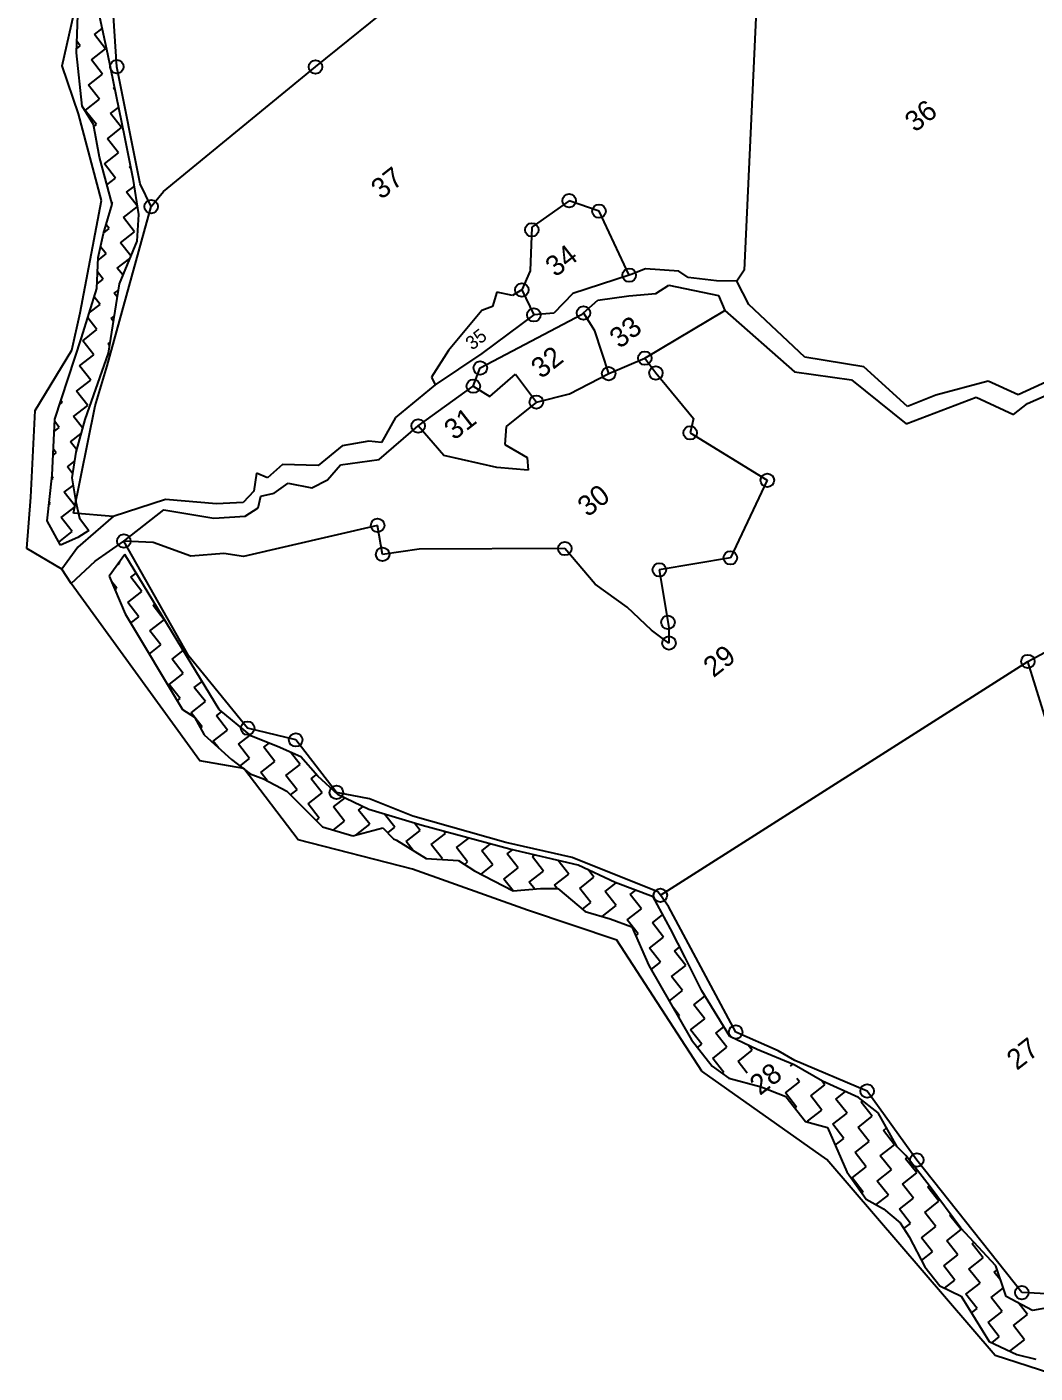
# Model space of a CAD drawing. Header units: metres. Extents: x 320041 to 325945, y 1831556 to 1836950.
# Drawn here: x 321053 to 321941, y 1833582 to 1834768 of the extents above; entities that cross this region are included whole.
import ezdxf

# ---------------------------------------------------------------- set-up
doc = ezdxf.new("R2010")
doc.units = ezdxf.units.M
for name, color, linetype in [('OFF', 1, 'Continuous'), ('POLY_HATCH', 12, 'Continuous'), ('POLY_PARCEL', 6, 'Continuous'), ('POLY_WATER', 4, 'Continuous'), ('TEXT_PARCEL', 7, 'Continuous'), ('V_BOUND_LINE', 7, 'Continuous')]:
    doc.layers.add(name, color=color, linetype=linetype)
doc.styles.add('TEXT_MAP', font='')
doc.styles.get('TEXT_MAP').set_extended_font_data('Kruti Dev 050')

msp = doc.modelspace()

# ---------------------------------------------------------------- linework, layer by layer
for centre in [(321132.4, 1834732.9), (321307.4, 1834732.7), (321530.8, 1834614.9), (321162.7, 1834609.7), (321557.1, 1834605.7), (321497.9, 1834589.2), (321583.7, 1834549.3), (321489.1, 1834536.3), (321499.7, 1834514.3), (321543.4, 1834516), (321597.4, 1834476.2), (321452.5, 1834467.6), (321565.6, 1834462.6), (321607.2, 1834463.2), (321446.4, 1834451.5), (321501.9, 1834437.5), (321397.8, 1834416.5), (321637.4, 1834410.4), (321705.3, 1834368.6), (321362.1, 1834328.9), (321138.6, 1834315.1), (321527, 1834308.5), (321366.5, 1834303.4), (321672.8, 1834300.3), (321610.2, 1834289.8), (321617.8, 1834243.6), (321618.7, 1834225.3), (321934.8, 1834209.1), (321247.6, 1834150.3), (321290, 1834140), (321325.8, 1834093.8), (321611.1, 1834003.1), (321677.5, 1833882.7), (321793.2, 1833830.7), (321837, 1833770), (321929.5, 1833653.2)]:
    msp.add_circle(centre, 5.95)
at = {"layer": 'OFF'}
msp.add_line((321092.2, 1834277.6), (321084, 1834290.4), dxfattribs=at)
at = {"layer": 'POLY_HATCH'}
for p, q in [((321096.8, 1834745.2), (321099.3, 1834808)), ((321117.2, 1834776.8), (321124.3, 1834744.1)), ((321101.9, 1834698), (321096.8, 1834745.2)), ((321124.3, 1834744.1), (321139.1, 1834671)), ((321111.8, 1834682), (321101.9, 1834698)), ((321117.2, 1834653.1), (321111.8, 1834682)), ((321139.1, 1834671), (321146.5, 1834634.5)), ((321128.4, 1834611.7), (321117.2, 1834653.1)), ((321146.5, 1834634.5), (321151.5, 1834602.7)), ((321120.8, 1834585.9), (321128.4, 1834611.7)), ((321151.5, 1834602.7), (321150.1, 1834579.1)), ((321116, 1834564.9), (321120.8, 1834585.9)), ((321150.1, 1834579.1), (321134.4, 1834541.7)), ((321114.9, 1834537.6), (321116, 1834564.9)), ((321101.4, 1834494), (321114.9, 1834537.6)), ((321134.4, 1834541.7), (321124.8, 1834480.5)), ((321077.8, 1834422.6), (321101.4, 1834494)), ((321124.8, 1834480.5), (321104.3, 1834422.2)), ((321075.4, 1834373.2), (321077.8, 1834422.6)), ((321104.3, 1834422.2), (321096.3, 1834393.5)), ((321096.3, 1834393.5), (321092.8, 1834370.9)), ((321071.2, 1834332.9), (321075.4, 1834373.2)), ((321092.8, 1834370.9), (321096.2, 1834349.7)), ((321096.2, 1834349.7), (321099.6, 1834335.2)), ((321099.6, 1834335.2), (321107.9, 1834324.5)), ((321082.7, 1834311.4), (321071.2, 1834332.9)), ((321107.9, 1834324.5), (321098.2, 1834318.3)), ((321098.2, 1834318.3), (321082.7, 1834311.4)), ((321139.4, 1834303.4), (321125.6, 1834284.1)), ((321222.6, 1834166.7), (321139.4, 1834303.4)), ((321125.6, 1834284.1), (321139.7, 1834251)), ((321139.7, 1834251), (321190.2, 1834166.9)), ((321190.2, 1834166.9), (321200.8, 1834159.9)), ((321200.8, 1834159.9), (321209.4, 1834144.5)), ((321251.1, 1834143.3), (321222.6, 1834166.7)), ((321209.4, 1834144.5), (321233.3, 1834122.6)), ((321273.8, 1834134.3), (321251.1, 1834143.3)), ((321294.5, 1834125.1), (321273.8, 1834134.3)), ((321233.3, 1834122.6), (321249.9, 1834110.1)), ((321309.6, 1834108.1), (321294.5, 1834125.1)), ((321249.9, 1834110.1), (321261.7, 1834105.8)), ((321261.7, 1834105.8), (321282.3, 1834094.8)), ((321327.5, 1834091.6), (321309.6, 1834108.1)), ((321282.3, 1834094.8), (321313.6, 1834063.4)), ((321354.5, 1834078.8), (321327.5, 1834091.6)), ((321401.3, 1834064.6), (321354.5, 1834078.8)), ((321313.6, 1834063.4), (321340.2, 1834055.4)), ((321340.2, 1834055.4), (321366.8, 1834062.6)), ((321366.8, 1834062.6), (321376.1, 1834052.9)), ((321478.7, 1834043.8), (321401.3, 1834064.6)), ((321376.1, 1834052.9), (321378.8, 1834051.6)), ((321378.8, 1834051.6), (321405, 1834035.4)), ((321538.8, 1834029.8), (321478.7, 1834043.8)), ((321405, 1834035.4), (321433.3, 1834033.9)), ((321433.3, 1834033.9), (321447.4, 1834024.6)), ((321571.2, 1834014.5), (321538.8, 1834029.8)), ((321447.4, 1834024.6), (321481.4, 1834007.1)), ((321481.4, 1834007.1), (321505.5, 1834009)), ((321505.5, 1834009), (321520.7, 1834009)), ((321520.7, 1834009), (321544.9, 1833988.9)), ((321604.9, 1834001.8), (321571.2, 1834014.5)), ((321620.1, 1833973.7), (321604.9, 1834001.8)), ((321544.9, 1833988.9), (321566.9, 1833982.5)), ((321566.9, 1833982.5), (321586, 1833975.4)), ((321586, 1833975.4), (321600.9, 1833941.2)), ((321633.1, 1833948.3), (321620.1, 1833973.7)), ((321647.6, 1833918.9), (321633.1, 1833948.3)), ((321600.9, 1833941.2), (321638.5, 1833875.8)), ((321672.2, 1833878.9), (321647.6, 1833918.9)), ((321638.5, 1833875.8), (321656.6, 1833852.6)), ((321696.5, 1833867.3), (321672.2, 1833878.9)), ((321729.1, 1833853.9), (321696.5, 1833867.3)), ((321656.6, 1833852.6), (321671.5, 1833842.2)), ((321754, 1833839.4), (321729.1, 1833853.9)), ((321671.5, 1833842.2), (321699.8, 1833834.4)), ((321785.5, 1833825.1), (321754, 1833839.4)), ((321699.8, 1833834.4), (321721.7, 1833826)), ((321721.7, 1833826), (321738.9, 1833803.9)), ((321802.9, 1833811.6), (321785.5, 1833825.1)), ((321738.9, 1833803.9), (321758.3, 1833798.7)), ((321819.7, 1833781.5), (321802.9, 1833811.6)), ((321758.3, 1833798.7), (321775.4, 1833759.5)), ((321827.3, 1833773.9), (321819.7, 1833781.5)), ((321847.9, 1833747.6), (321827.3, 1833773.9)), ((321775.4, 1833759.5), (321792.4, 1833735.6)), ((321875.6, 1833710), (321847.9, 1833747.6)), ((321792.4, 1833735.6), (321807.5, 1833727.1)), ((321807.5, 1833727.1), (321822.2, 1833714.8)), ((321822.2, 1833714.8), (321830.2, 1833702.4)), ((321906.7, 1833676.7), (321875.6, 1833710)), ((321830.2, 1833702.4), (321844.1, 1833676)), ((321844.1, 1833676), (321857.3, 1833659.2)), ((321915.8, 1833649.9), (321906.7, 1833676.7)), ((321857.3, 1833659.2), (321876.1, 1833650.2)), ((321876.1, 1833650.2), (321900.7, 1833610.1)), ((321939, 1833637.6), (321915.8, 1833649.9)), ((321958.5, 1833640.9), (321939, 1833637.6)), ((321900.7, 1833610.1), (321925, 1833598.6)), ((321925, 1833598.6), (321941.7, 1833594.7))]:
    msp.add_line(p, q, dxfattribs=at)
at = {"layer": 'POLY_HATCH', "linetype": 'Continuous'}
for p, q in [((321112.8, 1834761.2), (321119.5, 1834766.4)), ((321096.9, 1834748.7), (321100.3, 1834751.4)), ((321100.3, 1834751.4), (321097.2, 1834755.4)), ((321122.6, 1834748.7), (321112.8, 1834761.2)), ((321110.1, 1834738.9), (321122.6, 1834748.7)), ((321119.9, 1834726.4), (321110.1, 1834738.9)), ((321107.4, 1834716.7), (321119.9, 1834726.4)), ((321117.1, 1834704.2), (321107.4, 1834716.7)), ((321104.7, 1834694.4), (321117.1, 1834704.2)), ((321129.6, 1834714), (321130.3, 1834714.5)), ((321130.7, 1834712.6), (321129.6, 1834714)), ((321114.4, 1834682), (321104.7, 1834694.4)), ((321126.9, 1834691.7), (321133.8, 1834697.1)), ((321136.7, 1834679.2), (321126.9, 1834691.7)), ((321112.1, 1834680.2), (321114.4, 1834682)), ((321124.2, 1834669.5), (321136.7, 1834679.2)), ((321133.9, 1834657), (321124.2, 1834669.5)), ((321121.5, 1834647.2), (321133.9, 1834657)), ((321131.2, 1834634.8), (321121.5, 1834647.2)), ((321143.7, 1834644.5), (321144.4, 1834645)), ((321144.7, 1834643.2), (321143.7, 1834644.5)), ((321123.7, 1834628.9), (321131.2, 1834634.8)), ((321141, 1834622.3), (321147.6, 1834627.5)), ((321150.3, 1834610.4), (321141, 1834622.3)), ((321128.5, 1834612.5), (321128, 1834613.2)), ((321128.2, 1834612.3), (321128.5, 1834612.5)), ((321138.3, 1834600), (321150.4, 1834609.5)), ((321148, 1834587.6), (321138.3, 1834600)), ((321121, 1834586.5), (321125.8, 1834590.3)), ((321125.8, 1834590.3), (321123.1, 1834593.7)), ((321135.6, 1834577.8), (321148, 1834587.6)), ((321123.1, 1834568), (321118.2, 1834574.3)), ((321144.7, 1834566.2), (321135.6, 1834577.8)), ((321115.9, 1834562.4), (321123.1, 1834568)), ((321132.8, 1834555.6), (321143.8, 1834564.1)), ((321120.4, 1834545.8), (321115.5, 1834552.1)), ((321137.6, 1834549.5), (321132.8, 1834555.6)), ((321115, 1834541.6), (321120.4, 1834545.8)), ((321117.7, 1834523.6), (321112.5, 1834530.1)), ((321130.1, 1834533.3), (321133.5, 1834535.9)), ((321132.6, 1834530.2), (321130.1, 1834533.3)), ((321108.2, 1834516.2), (321117.7, 1834523.6)), ((321127.4, 1834511.1), (321129.9, 1834513)), ((321102.5, 1834491.6), (321114.9, 1834501.3)), ((321114.9, 1834501.3), (321106.8, 1834511.7)), ((321129.2, 1834508.8), (321127.4, 1834511.1)), ((321112.2, 1834479.1), (321102.5, 1834491.6)), ((321124.7, 1834488.8), (321126.3, 1834490.1)), ((321099.7, 1834469.3), (321112.2, 1834479.1)), ((321125.9, 1834487.3), (321124.7, 1834488.8)), ((321109.5, 1834456.8), (321099.7, 1834469.3)), ((321097, 1834447.1), (321109.5, 1834456.8)), ((321106.8, 1834434.6), (321097, 1834447.1)), ((321081.9, 1834435.3), (321084.6, 1834437.3)), ((321084.6, 1834437.3), (321083.2, 1834439)), ((321094.3, 1834424.8), (321106.8, 1834434.6)), ((321081.8, 1834415.1), (321077.7, 1834420.4)), ((321102.2, 1834414.7), (321094.3, 1834424.8)), ((321077.2, 1834411.5), (321081.8, 1834415.1)), ((321091.6, 1834402.6), (321100.9, 1834409.8)), ((321079.1, 1834392.8), (321076.5, 1834396.2)), ((321097, 1834395.7), (321091.6, 1834402.6)), ((321076.2, 1834390.6), (321079.1, 1834392.8)), ((321088.9, 1834380.4), (321095, 1834385.2)), ((321076.4, 1834370.6), (321075.3, 1834372)), ((321093.4, 1834374.6), (321088.9, 1834380.4)), ((321075, 1834369.5), (321076.4, 1834370.6)), ((321086.2, 1834358.1), (321093.9, 1834364.1)), ((321072.7, 1834347.6), (321073.7, 1834348.3)), ((321073.7, 1834348.3), (321072.9, 1834349.3)), ((321095.9, 1834345.6), (321086.2, 1834358.1)), ((321083.5, 1834335.9), (321095.9, 1834345.6)), ((321093.2, 1834323.4), (321083.5, 1834335.9)), ((321081.3, 1834314.1), (321093.2, 1834323.4)), ((321132.6, 1834293.9), (321135, 1834295.7)), ((321135, 1834295.7), (321134.4, 1834296.4)), ((321132.3, 1834273.5), (321127.7, 1834279.4)), ((321144.7, 1834283.2), (321149.4, 1834286.9)), ((321154.5, 1834270.8), (321144.7, 1834283.2)), ((321130.7, 1834272.2), (321132.3, 1834273.5)), ((321142, 1834261), (321154.5, 1834270.8)), ((321151.8, 1834248.5), (321142, 1834261)), ((321164.3, 1834258.3), (321166, 1834259.7)), ((321174, 1834245.8), (321164.3, 1834258.3)), ((321144.6, 1834242.9), (321151.8, 1834248.5)), ((321161.6, 1834236), (321174, 1834245.8)), ((321171.3, 1834223.6), (321161.6, 1834236)), ((321161, 1834215.5), (321171.3, 1834223.6)), ((321181.1, 1834211.1), (321190.9, 1834218.8)), ((321190.8, 1834198.6), (321181.1, 1834211.1)), ((321178.4, 1834188.9), (321190.8, 1834198.6)), ((321188.1, 1834176.4), (321178.4, 1834188.9)), ((321200.6, 1834186.1), (321207.5, 1834191.5)), ((321210.4, 1834173.7), (321200.6, 1834186.1)), ((321185.7, 1834174.5), (321188.1, 1834176.4)), ((321197.9, 1834163.9), (321210.4, 1834173.7)), ((321207.7, 1834151.4), (321197.9, 1834163.9)), ((321220.1, 1834161.2), (321224.8, 1834164.9)), ((321229.9, 1834148.7), (321220.1, 1834161.2)), ((321206.2, 1834150.3), (321207.7, 1834151.4)), ((321217.4, 1834138.9), (321229.9, 1834148.7)), ((321222.2, 1834132.8), (321217.4, 1834138.9)), ((321239.7, 1834136.2), (321249.9, 1834144.3)), ((321249.4, 1834123.7), (321239.7, 1834136.2)), ((321261.9, 1834133.5), (321266.6, 1834137.2)), ((321240.8, 1834117), (321249.4, 1834123.7)), ((321271.7, 1834121), (321261.9, 1834133.5)), ((321293.9, 1834118.3), (321285.4, 1834129.2)), ((321259.2, 1834111.3), (321271.7, 1834121)), ((321264.7, 1834104.3), (321259.2, 1834111.3)), ((321281.4, 1834108.6), (321293.9, 1834118.3)), ((321291.2, 1834096.1), (321281.4, 1834108.6)), ((321303.7, 1834105.8), (321308.3, 1834109.5)), ((321313.4, 1834093.4), (321303.7, 1834105.8)), ((321285.5, 1834091.6), (321291.2, 1834096.1)), ((321300.9, 1834083.6), (321313.4, 1834093.4)), ((321323.2, 1834080.9), (321333.4, 1834088.9)), ((321310.7, 1834071.1), (321300.9, 1834083.6)), ((321333, 1834068.4), (321323.2, 1834080.9)), ((321345.4, 1834078.2), (321349.4, 1834081.3)), ((321355.2, 1834065.7), (321345.4, 1834078.2)), ((321377.4, 1834063), (321368.3, 1834074.6)), ((321308, 1834069), (321310.7, 1834071.1)), ((321322.9, 1834060.6), (321333, 1834068.4)), ((321343, 1834056.1), (321355.2, 1834065.7)), ((321371.2, 1834058.1), (321377.4, 1834063)), ((321399.7, 1834060.3), (321394.7, 1834066.6)), ((321387.2, 1834050.5), (321399.7, 1834060.3)), ((321409.4, 1834047.8), (321421.9, 1834057.5)), ((321421.9, 1834057.5), (321420.4, 1834059.4)), ((321431.7, 1834045.1), (321442.5, 1834053.5)), ((321393.3, 1834042.7), (321387.2, 1834050.5)), ((321419.2, 1834035.3), (321409.4, 1834047.8)), ((321441.4, 1834032.6), (321431.7, 1834045.1)), ((321453.9, 1834042.3), (321461.6, 1834048.4)), ((321463.7, 1834029.9), (321453.9, 1834042.3)), ((321476.2, 1834039.6), (321480.8, 1834043.3)), ((321485.9, 1834027.2), (321476.2, 1834039.6)), ((321418.4, 1834034.7), (321419.2, 1834035.3)), ((321438.6, 1834030.4), (321441.4, 1834032.6)), ((321453.2, 1834021.6), (321463.7, 1834029.9)), ((321473.4, 1834017.4), (321485.9, 1834027.2)), ((321498.4, 1834036.9), (321500.6, 1834038.7)), ((321508.2, 1834024.4), (321498.4, 1834036.9)), ((321530.4, 1834021.7), (321520.8, 1834034)), ((321481.5, 1834007.1), (321473.4, 1834017.4)), ((321495.7, 1834014.7), (321508.2, 1834024.4)), ((321517.9, 1834012), (321530.4, 1834021.7)), ((321540.2, 1834009.2), (321552.6, 1834019)), ((321552.6, 1834019), (321547.4, 1834025.8)), ((321500.5, 1834008.6), (321495.7, 1834014.7)), ((321520.2, 1834009), (321517.9, 1834012)), ((321549.9, 1833996.8), (321540.2, 1834009.2)), ((321562.4, 1834006.5), (321572.1, 1834014.1)), ((321572.2, 1833994.1), (321562.4, 1834006.5)), ((321584.6, 1834003.8), (321589.5, 1834007.6)), ((321594.4, 1833991.3), (321584.6, 1834003.8)), ((321542.5, 1833990.9), (321549.9, 1833996.8)), ((321560, 1833984.5), (321572.2, 1833994.1)), ((321581.9, 1833981.6), (321594.4, 1833991.3)), ((321591.7, 1833969.1), (321581.9, 1833981.6)), ((321604.2, 1833978.9), (321613.4, 1833986.1)), ((321589.5, 1833967.4), (321591.7, 1833969.1)), ((321613.9, 1833966.4), (321604.2, 1833978.9)), ((321601.5, 1833956.6), (321613.9, 1833966.4)), ((321611.2, 1833944.1), (321601.5, 1833956.6)), ((321623.7, 1833953.9), (321628.4, 1833957.6)), ((321602.9, 1833937.7), (321611.2, 1833944.1)), ((321633.5, 1833941.4), (321623.7, 1833953.9)), ((321621, 1833931.7), (321633.5, 1833941.4)), ((321630.7, 1833919.2), (321621, 1833931.7)), ((321618.9, 1833909.9), (321630.7, 1833919.2)), ((321640.5, 1833906.7), (321650.4, 1833914.4)), ((321628, 1833896.9), (321621.7, 1833905.1)), ((321626.9, 1833896), (321628, 1833896.9)), ((321650.3, 1833894.2), (321640.5, 1833906.7)), ((321637.8, 1833884.5), (321650.3, 1833894.2)), ((321660, 1833881.8), (321667.1, 1833887.3)), ((321647.5, 1833872), (321637.8, 1833884.5)), ((321669.8, 1833869.3), (321660, 1833881.8)), ((321643.8, 1833869), (321647.5, 1833872)), ((321657.3, 1833859.5), (321669.8, 1833869.3)), ((321679.6, 1833856.8), (321692, 1833866.6)), ((321692, 1833866.6), (321688.4, 1833871.2)), ((321667.1, 1833847), (321657.3, 1833859.5)), ((321687.7, 1833846.4), (321679.6, 1833856.8)), ((321725.8, 1833852.7), (321727.9, 1833854.4)), ((321665.9, 1833846.1), (321667.1, 1833847)), ((321721.3, 1833829.1), (321733.8, 1833838.9)), ((321733.8, 1833838.9), (321731.4, 1833841.9)), ((321756, 1833836.2), (321753.1, 1833839.9)), ((321731.1, 1833816.6), (321721.3, 1833829.1)), ((321743.6, 1833826.4), (321756, 1833836.2)), ((321753.3, 1833813.9), (321743.6, 1833826.4)), ((321765.8, 1833823.7), (321774.2, 1833830.3)), ((321729.8, 1833815.6), (321731.1, 1833816.6)), ((321740.8, 1833804.2), (321753.3, 1833813.9)), ((321775.6, 1833811.2), (321765.8, 1833823.7)), ((321788, 1833821), (321789.4, 1833822.1)), ((321797.8, 1833808.5), (321788, 1833821)), ((321741.6, 1833803.2), (321740.8, 1833804.2)), ((321763.1, 1833801.5), (321775.6, 1833811.2)), ((321785.3, 1833798.7), (321797.8, 1833808.5)), ((321772.8, 1833789), (321763.1, 1833801.5)), ((321795.1, 1833786.3), (321785.3, 1833798.7)), ((321807.6, 1833796), (321810.3, 1833798.2)), ((321817.3, 1833783.5), (321807.6, 1833796)), ((321765.1, 1833783), (321772.8, 1833789)), ((321782.6, 1833776.5), (321795.1, 1833786.3)), ((321804.8, 1833773.8), (321817.3, 1833783.5)), ((321792.4, 1833764), (321782.6, 1833776.5)), ((321814.6, 1833761.3), (321804.8, 1833773.8)), ((321827.1, 1833771.1), (321828.6, 1833772.2)), ((321836.9, 1833758.6), (321827.1, 1833771.1)), ((321779.9, 1833754.3), (321792.4, 1833764)), ((321789.7, 1833741.8), (321779.9, 1833754.3)), ((321802.1, 1833751.5), (321814.6, 1833761.3)), ((321824.4, 1833748.8), (321836.9, 1833758.6)), ((321811.9, 1833739.1), (321802.1, 1833751.5)), ((321834.1, 1833736.4), (321824.4, 1833748.8)), ((321846.6, 1833746.1), (321848.1, 1833747.3)), ((321856.4, 1833733.6), (321846.6, 1833746.1)), ((321788.6, 1833740.9), (321789.7, 1833741.8)), ((321801.2, 1833730.7), (321811.9, 1833739.1)), ((321821.7, 1833726.6), (321834.1, 1833736.4)), ((321843.9, 1833723.9), (321856.4, 1833733.6)), ((321831.4, 1833714.1), (321821.7, 1833726.6)), ((321853.7, 1833711.4), (321843.9, 1833723.9)), ((321866.1, 1833721.2), (321866.9, 1833721.8)), ((321875.9, 1833708.7), (321866.1, 1833721.2)), ((321825.6, 1833709.6), (321831.4, 1833714.1)), ((321841.2, 1833701.6), (321853.7, 1833711.4)), ((321863.4, 1833698.9), (321875.9, 1833708.7)), ((321850.9, 1833689.2), (321841.2, 1833701.6)), ((321873.2, 1833686.4), (321863.4, 1833698.9)), ((321885.7, 1833696.2), (321887.3, 1833697.5)), ((321895.4, 1833683.7), (321885.7, 1833696.2)), ((321841.2, 1833681.5), (321850.9, 1833689.2)), ((321860.7, 1833676.7), (321873.2, 1833686.4)), ((321882.9, 1833674), (321895.4, 1833683.7)), ((321870.5, 1833664.2), (321860.7, 1833676.7)), ((321892.7, 1833661.5), (321882.9, 1833674)), ((321905.2, 1833671.2), (321907.9, 1833673.3)), ((321911.2, 1833663.6), (321905.2, 1833671.2)), ((321861.5, 1833657.2), (321870.5, 1833664.2)), ((321880.2, 1833651.7), (321892.7, 1833661.5)), ((321890, 1833639.2), (321880.2, 1833651.7)), ((321902.5, 1833649), (321913.3, 1833657.4)), ((321912.2, 1833636.5), (321902.5, 1833649)), ((321885.2, 1833635.5), (321890, 1833639.2)), ((321899.8, 1833626.8), (321912.2, 1833636.5)), ((321934.5, 1833633.8), (321926.2, 1833644.4)), ((321909.5, 1833614.3), (321899.8, 1833626.8)), ((321922, 1833624.1), (321934.5, 1833633.8)), ((321931.8, 1833611.6), (321922, 1833624.1)), ((321902.9, 1833609.1), (321909.5, 1833614.3)), ((321919.3, 1833601.8), (321931.8, 1833611.6)), ((321919.9, 1833601.1), (321919.3, 1833601.8))]:
    msp.add_line(p, q, dxfattribs=at)
at = {"layer": 'POLY_PARCEL'}
for p, q in [((321307.4, 1834732.7), (321460.3, 1834856.4)), ((321698, 1834838.6), (321684.8, 1834553.6)), ((321132.4, 1834732.9), (321128.7, 1834791.1)), ((321153, 1834629.8), (321132.4, 1834732.9)), ((321173.4, 1834623.1), (321307.4, 1834732.7)), ((321162.7, 1834609.8), (321153, 1834629.8)), ((321162.7, 1834609.8), (321173.4, 1834623.1)), ((321123.8, 1834469.5), (321162.7, 1834609.8)), ((321530.8, 1834614.9), (321498, 1834591.5)), ((321557.1, 1834605.7), (321530.8, 1834614.9)), ((321583.7, 1834549.3), (321557.1, 1834605.7)), ((321498, 1834591.5), (321496.5, 1834553.2)), ((321496.5, 1834553.2), (321489.1, 1834536.3)), ((321684.8, 1834553.6), (321678.5, 1834544)), ((321467.1, 1834534.4), (321463.4, 1834521.7)), ((321481, 1834531.3), (321467.1, 1834534.4)), ((321489.1, 1834536.3), (321481, 1834531.3)), ((321489.1, 1834536.3), (321499.7, 1834514.3)), ((321453.8, 1834518.2), (321424.5, 1834482.9)), ((321463.4, 1834521.7), (321453.8, 1834518.2)), ((321553.4, 1834500.4), (321543.4, 1834516)), ((321597.4, 1834476.2), (321667.9, 1834518.1)), ((321565.6, 1834462.6), (321553.4, 1834500.4)), ((321424.5, 1834482.9), (321409.5, 1834459.5)), ((321113.5, 1834434.3), (321123.8, 1834469.5)), ((321565.6, 1834462.6), (321597.4, 1834476.2)), ((321597.4, 1834476.2), (321607.2, 1834463.2)), ((321409.5, 1834459.5), (321412.8, 1834452.6)), ((321460.9, 1834442.5), (321483.6, 1834462.2)), ((321483.6, 1834462.2), (321501.9, 1834437.5)), ((321531, 1834444.7), (321565.6, 1834462.6)), ((321607.2, 1834463.2), (321640.4, 1834423.2)), ((321446.4, 1834451.5), (321460.9, 1834442.5)), ((321501.9, 1834437.5), (321531, 1834444.7)), ((321094.4, 1834339.7), (321113.5, 1834434.3)), ((321501.9, 1834437.5), (321475.4, 1834415.9)), ((321640.4, 1834423.2), (321637.4, 1834410.4)), ((321420.3, 1834390.5), (321397.8, 1834416.5)), ((321475.4, 1834415.9), (321474.2, 1834400.3)), ((321637.4, 1834410.4), (321705.3, 1834368.6)), ((321474.2, 1834400.3), (321493.8, 1834388.7)), ((321467.1, 1834379.8), (321420.3, 1834390.5)), ((321493.8, 1834388.7), (321494.6, 1834377.5)), ((321494.6, 1834377.5), (321467.1, 1834379.8)), ((321705.3, 1834368.6), (321672.8, 1834300.3)), ((321129.2, 1834336.6), (321094.4, 1834339.7)), ((321362.1, 1834328.9), (321244.1, 1834301.6)), ((321366.5, 1834303.4), (321362.1, 1834328.9)), ((321195.8, 1834213.6), (321138.6, 1834315.1)), ((321164.4, 1834313.8), (321138.6, 1834315.1)), ((321197.5, 1834301.9), (321164.4, 1834313.8)), ((321226.6, 1834304.1), (321197.5, 1834301.9)), ((321244.1, 1834301.6), (321226.6, 1834304.1)), ((321398.8, 1834308), (321366.5, 1834303.4)), ((321527, 1834308.5), (321398.8, 1834308)), ((321553.8, 1834277.1), (321527, 1834308.5)), ((321672.8, 1834300.3), (321610.2, 1834289.8)), ((321610.2, 1834289.8), (321618.6, 1834238.9)), ((321582, 1834256.9), (321553.8, 1834277.1)), ((321603.3, 1834236.5), (321582, 1834256.9)), ((321618.7, 1834225.3), (321603.3, 1834236.5)), ((321618.6, 1834238.9), (321618.7, 1834225.3)), ((321934.8, 1834209.1), (321960.2, 1834222.9)), ((321247.6, 1834150.3), (321195.8, 1834213.6)), ((321611.1, 1834003.1), (321934.8, 1834209.1)), ((321989.2, 1834033.1), (321934.8, 1834209.1)), ((321290, 1834140), (321247.6, 1834150.3)), ((321325.8, 1834093.8), (321290, 1834140)), ((321354.9, 1834088), (321325.8, 1834093.8)), ((321393.2, 1834072.7), (321354.9, 1834088)), ((321474.9, 1834049.5), (321393.2, 1834072.7)), ((321533.5, 1834036.5), (321474.9, 1834049.5)), ((321608.8, 1834006.3), (321533.5, 1834036.5)), ((321611.1, 1834003.1), (321608.8, 1834006.3)), ((321618.2, 1833993.2), (321611.1, 1834003.1)), ((321677.5, 1833882.7), (321618.2, 1833993.2)), ((321715, 1833866.1), (321677.5, 1833882.7)), ((321729.5, 1833857.6), (321715, 1833866.1)), ((321793.2, 1833830.7), (321729.5, 1833857.6)), ((321837, 1833770), (321793.2, 1833830.7)), ((321929.5, 1833653.2), (321837, 1833770)), ((321961.7, 1833651.5), (321929.5, 1833653.2))]:
    msp.add_line(p, q, dxfattribs=at)
at = {"layer": 'POLY_WATER'}
for p, q in [((321583.7, 1834549.3), (321534, 1834533.1)), ((321585.3, 1834549.8), (321583.7, 1834549.3)), ((321597.9, 1834554.8), (321585.3, 1834549.8)), ((321627.4, 1834552.8), (321597.9, 1834554.8)), ((321635.5, 1834547.3), (321627.4, 1834552.8)), ((321607.2, 1834533.2), (321618.5, 1834540.6)), ((321618.5, 1834540.6), (321662.4, 1834531.4)), ((321660.7, 1834544.2), (321635.5, 1834547.3)), ((321678.5, 1834544), (321660.7, 1834544.2)), ((321689, 1834523.6), (321678.5, 1834544)), ((321534, 1834533.1), (321517.3, 1834515.7)), ((321543.4, 1834516), (321556, 1834527.2)), ((321556, 1834527.2), (321583.3, 1834531)), ((321583.3, 1834531), (321607.2, 1834533.2)), ((321662.4, 1834531.4), (321667.9, 1834518.1)), ((321452.5, 1834467.6), (321542.2, 1834514.9)), ((321499.7, 1834514.3), (321453.8, 1834480.4)), ((321517.3, 1834515.7), (321499.7, 1834514.3)), ((321542.2, 1834514.9), (321543.4, 1834516)), ((321667.9, 1834518.1), (321729.3, 1834464.3)), ((321738.3, 1834477.1), (321689, 1834523.6)), ((321453.8, 1834480.4), (321412.8, 1834452.6)), ((321446.4, 1834451.5), (321452.5, 1834467.6)), ((321790.4, 1834468.5), (321738.3, 1834477.1)), ((321828.8, 1834433.7), (321790.4, 1834468.5)), ((321978.7, 1834467.9), (321926.2, 1834443.9)), ((321729.3, 1834464.3), (321779.6, 1834457.2)), ((321779.6, 1834457.2), (321827.6, 1834418.3)), ((321899.9, 1834455.8), (321853.7, 1834443.6)), ((321926.2, 1834443.9), (321899.9, 1834455.8)), ((321934.4, 1834436.4), (321986.4, 1834458.9)), ((321412.8, 1834452.6), (321377.9, 1834423.9)), ((321397.8, 1834416.5), (321446.4, 1834451.5)), ((321827.6, 1834418.3), (321889.1, 1834441.9)), ((321853.7, 1834443.6), (321828.8, 1834433.7)), ((321889.1, 1834441.9), (321922.2, 1834426.6)), ((321922.2, 1834426.6), (321934.4, 1834436.4)), ((321377.9, 1834423.9), (321365.5, 1834401.8)), ((321363.6, 1834386.8), (321397.8, 1834416.5)), ((321330.8, 1834398.9), (321309.9, 1834381.7)), ((321354.3, 1834403.1), (321330.8, 1834398.9)), ((321365.5, 1834401.8), (321354.3, 1834403.1)), ((321278.3, 1834382.6), (321265.2, 1834370.9)), ((321309.9, 1834381.7), (321278.3, 1834382.6)), ((321329.4, 1834382.2), (321363.6, 1834386.8)), ((321255.4, 1834375), (321253.1, 1834359.1)), ((321265.2, 1834370.9), (321255.4, 1834375)), ((321318.1, 1834369), (321329.4, 1834382.2)), ((321253.1, 1834359.1), (321243.8, 1834349.2)), ((321271, 1834357.3), (321283.4, 1834366.1)), ((321283.4, 1834366.1), (321304.3, 1834361.9)), ((321304.3, 1834361.9), (321318.1, 1834369)), ((321175.4, 1834351.7), (321129.2, 1834336.6)), ((321220.3, 1834347.9), (321175.4, 1834351.7)), ((321243.8, 1834349.2), (321220.3, 1834347.9)), ((321256.8, 1834344.4), (321259.4, 1834354.8)), ((321259.4, 1834354.8), (321271, 1834357.3)), ((321129.2, 1834336.6), (321098.1, 1834309.7)), ((321138.6, 1834315.1), (321173.7, 1834342.6)), ((321173.7, 1834342.6), (321217.8, 1834335.2)), ((321217.8, 1834335.2), (321245.5, 1834337)), ((321245.5, 1834337), (321256.8, 1834344.4)), ((321113.4, 1834297.4), (321138.6, 1834315.1)), ((321098.1, 1834309.7), (321084, 1834290.4)), ((321092.2, 1834277.6), (321113.4, 1834297.4))]:
    msp.add_line(p, q, dxfattribs=at)
at = {"layer": 'V_BOUND_LINE'}
for p, q in [((321084.2, 1834733.7), (321094.6, 1834779.1)), ((321098.8, 1834691.4), (321084.2, 1834733.7)), ((321118.9, 1834615), (321098.8, 1834691.4)), ((321100.2, 1834516.1), (321118.9, 1834615)), ((321092.7, 1834483.1), (321100.2, 1834516.1)), ((321060.6, 1834430.2), (321092.7, 1834483.1)), ((321056.6, 1834353.7), (321060.6, 1834430.2)), ((321053.3, 1834308.7), (321056.6, 1834353.7)), ((321084, 1834290.4), (321053.3, 1834308.7)), ((321205.6, 1834121.6), (321092.2, 1834277.6)), ((321244.3, 1834114.7), (321205.6, 1834121.6)), ((321292.1, 1834052.1), (321244.3, 1834114.7)), ((321392.9, 1834026.1), (321292.1, 1834052.1)), ((321494.1, 1833990), (321392.9, 1834026.1)), ((321572.8, 1833963.7), (321494.1, 1833990)), ((321647.5, 1833848.1), (321572.8, 1833963.7)), ((321757.8, 1833770.4), (321647.5, 1833848.1)), ((321906.1, 1833597.9), (321757.8, 1833770.4)), ((321954, 1833582.3), (321906.1, 1833597.9))]:
    msp.add_line(p, q, dxfattribs=at)

# ---------------------------------------------------------------- texts
at = {"layer": 'TEXT_PARCEL', "style": 'TEXT_MAP'}
for s, height, p in [('36', 17.96, (321835.4, 1834674.5)), ('37', 17.96, (321365.3, 1834615.3)), ('34', 17.96, (321518.8, 1834547)), ('35', 11.98, (321445.4, 1834482.7)), ('33', 17.96, (321575.3, 1834484)), ('32', 17.96, (321506.2, 1834457.5)), ('31', 17.96, (321429.6, 1834403.3)), ('30', 17.96, (321547.2, 1834335.7)), ('29', 17.96, (321657.9, 1834194.3)), ('27', 17.96, (321925.1, 1833848.4)), ('28', 17.96, (321698.8, 1833826.3))]:
    msp.add_text(s, height=height, rotation=38.0393, dxfattribs=at).set_placement(p)

doc.saveas('drawing.dxf')
